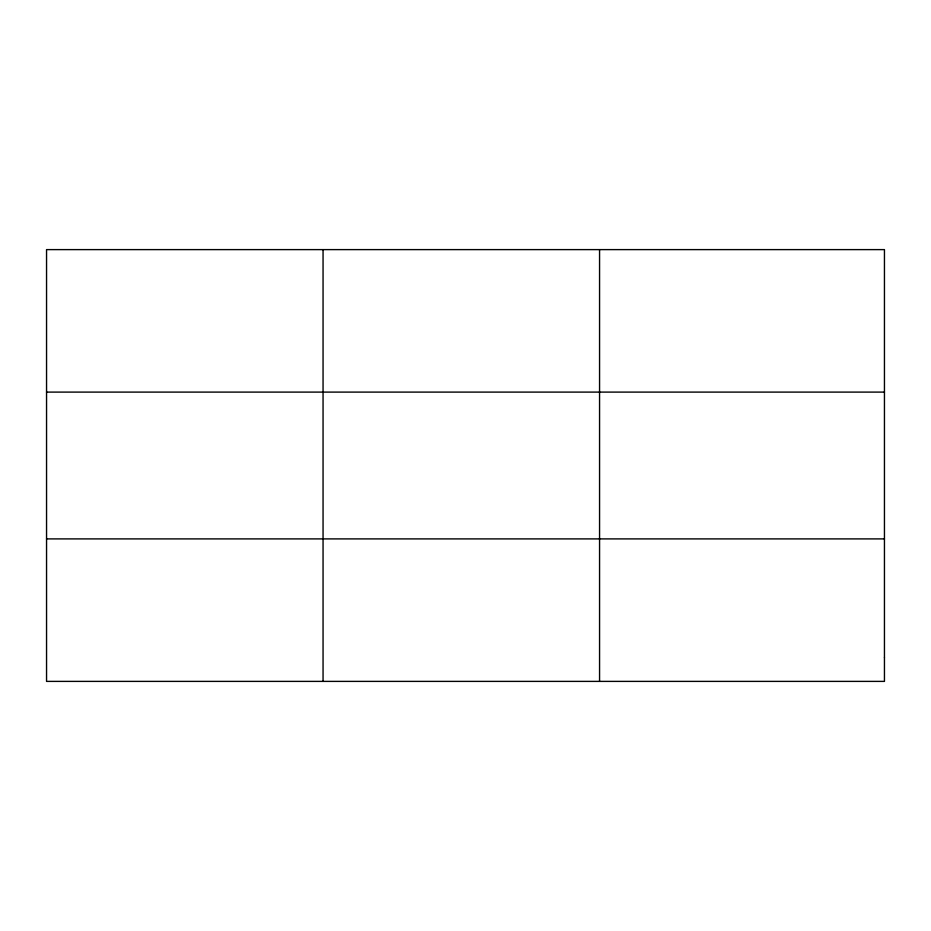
<?xml version="1.0" encoding="UTF-8"?>
<svg xmlns="http://www.w3.org/2000/svg" width="931" height="931" viewBox="0 0 931 931"><rect width="100%" height="100%" fill="white"/><g stroke="black" fill="none" stroke-linecap="round" stroke-linejoin="round"><path stroke-width="1.4" d="M323.057 249.613L323.057 681.387M599.564 249.613L599.564 681.387M46.55 392.102L884.45 392.102M46.55 538.898L884.45 538.898M884.45 657.635L884.45 681.387L46.55 681.387L46.55 249.613L884.45 249.613L884.45 657.635"/></g></svg>
